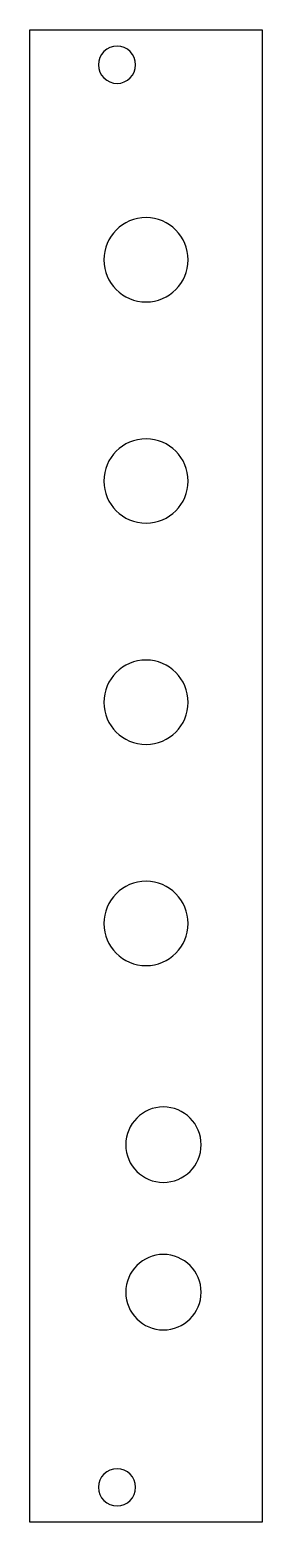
# Model space of a CAD drawing. Extents: x 139 to 159, y -169 to -41.
import ezdxf

# ---------------------------------------------------------------- set-up
doc = ezdxf.new("R2010")
doc.units = 0
doc.layers.add('LAYER_1', color=7, linetype='CONTINUOUS')

msp = doc.modelspace()

# ---------------------------------------------------------------- linework, layer by layer
at = {"layer": 'LAYER_1', "color": 250}
msp.add_lwpolyline([(138.73, -40.88), (158.73, -40.88), (158.73, -169.38), (138.73, -169.38), (138.73, -40.88)], dxfattribs=at)
for points in [[(147.83, -43.89), (147.83, -44.78), (147.11, -45.49), (146.25, -45.49), (145.36, -45.49), (144.64, -44.78), (144.64, -43.89), (144.64, -43), (145.36, -42.28), (146.25, -42.28), (147.11, -42.28), (147.83, -43), (147.83, -43.89), (147.83, -43.89), (147.83, -43.89), (147.83, -43.89)], [(152.36, -60.69), (152.36, -62.68), (150.73, -64.31), (148.74, -64.31), (146.73, -64.31), (145.1, -62.68), (145.1, -60.69), (145.1, -58.68), (146.73, -57.05), (148.74, -57.05), (150.73, -57.05), (152.36, -58.68), (152.36, -60.69), (152.36, -60.69), (152.36, -60.69), (152.36, -60.69)], [(152.36, -79.74), (152.36, -81.73), (150.73, -83.36), (148.74, -83.36), (146.73, -83.36), (145.1, -81.73), (145.1, -79.74), (145.1, -77.73), (146.73, -76.1), (148.74, -76.1), (150.73, -76.1), (152.36, -77.73), (152.36, -79.74), (152.36, -79.74), (152.36, -79.74), (152.36, -79.74)], [(152.36, -98.79), (152.36, -100.78), (150.73, -102.41), (148.74, -102.41), (146.73, -102.41), (145.1, -100.78), (145.1, -98.79), (145.1, -96.78), (146.73, -95.15), (148.74, -95.15), (150.73, -95.15), (152.36, -96.78), (152.36, -98.79), (152.36, -98.79), (152.36, -98.79), (152.36, -98.79)], [(152.36, -117.84), (152.36, -119.83), (150.73, -121.46), (148.74, -121.46), (146.73, -121.46), (145.1, -119.83), (145.1, -117.84), (145.1, -115.83), (146.73, -114.2), (148.74, -114.2), (150.73, -114.2), (152.36, -115.83), (152.36, -117.84), (152.36, -117.84), (152.36, -117.84), (152.36, -117.84)], [(153.48, -136.89), (153.48, -138.67), (152.02, -140.13), (150.22, -140.13), (148.45, -140.13), (146.99, -138.67), (146.99, -136.89), (146.99, -135.09), (148.45, -133.63), (150.22, -133.63), (152.02, -133.63), (153.48, -135.09), (153.48, -136.89), (153.48, -136.89), (153.48, -136.89), (153.48, -136.89)], [(153.48, -149.59), (153.48, -151.37), (152.02, -152.83), (150.22, -152.83), (148.45, -152.83), (146.99, -151.37), (146.99, -149.59), (146.99, -147.79), (148.45, -146.33), (150.22, -146.33), (152.02, -146.33), (153.48, -147.79), (153.48, -149.59), (153.48, -149.59), (153.48, -149.59), (153.48, -149.59)], [(147.83, -166.38), (147.83, -167.27), (147.11, -167.99), (146.25, -167.99), (145.36, -167.99), (144.64, -167.27), (144.64, -166.38), (144.64, -165.51), (145.36, -164.79), (146.25, -164.79), (147.11, -164.79), (147.83, -165.51), (147.83, -166.38), (147.83, -166.38), (147.83, -166.38), (147.83, -166.38)]]:
    msp.add_open_spline(points, degree=3, knots=[0, 0, 0, 0, 1, 1, 1, 2, 2, 2, 3, 3, 3, 4, 4, 4, 5, 5, 5, 5], dxfattribs=at)

doc.saveas('drawing.dxf')
